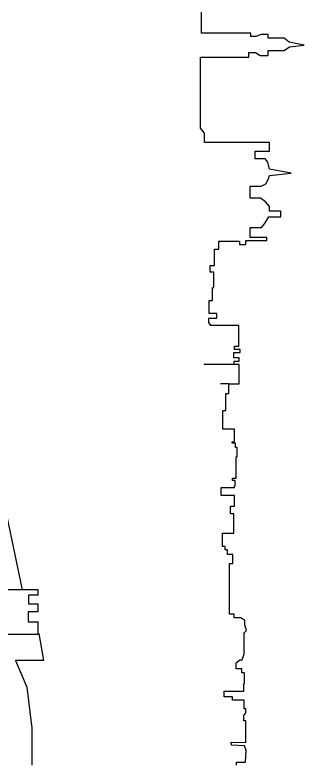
# Model space of a CAD drawing. Header units: millimetres. Extents: x 0 to 100, y 1 to 179.
# Drawn here: x 77.3 to 100.3, y 0.6 to 60.2 of the extents above; entities that cross this region are included whole.
import ezdxf

# ---------------------------------------------------------------- set-up
doc = ezdxf.new("R2010")
doc.units = ezdxf.units.MM
doc.layers.get('0').update_dxf_attribs({"color": 10})

msp = doc.modelspace()

# ---------------------------------------------------------------- linework, layer by layer
for points in [[(38.518, 178.697), (68.318, 59.866), (77.849, 14.54)], [(94.912, 0.621), (94.912, 0.836), (95.613, 0.836), (95.678, 1.784), (95.535, 2.148), (94.496, 2.187), (94.483, 2.434), (95.639, 2.421), (95.639, 4.136), (95.483, 4.136), (95.483, 4.552), (95.652, 4.773), (95.652, 5.085), (95.522, 5.085), (95.522, 5.786), (94.574, 5.786), (94.574, 6.033), (93.925, 6.033), (93.925, 6.501), (95.47, 6.501), (95.47, 7.099), (95.548, 7.099), (95.548, 7.943), (95.327, 7.943), (95.327, 8.255), (94.86, 8.255), (94.86, 8.736), (95.158, 8.97), (95.353, 8.97), (95.522, 9.463), (95.522, 10.035), (95.522, 10.295), (95.522, 10.438), (95.522, 11.113), (95.704, 11.308), (95.561, 11.763), (95.561, 12.101), (95.249, 12.322), (94.717, 12.322), (94.717, 12.595), (94.34, 12.595), (94.34, 16.622), (94.613, 16.622), (94.613, 17.337), (94.185, 17.337), (94.185, 17.714), (94.003, 17.714), (94.003, 17.974), (93.795, 17.974), (93.795, 18.675), (93.795, 19.052), (94.678, 19.052), (94.678, 20.585), (94.434, 20.585), (94.434, 21.179), (94.739, 21.179), (94.739, 22.043), (93.685, 22.043), (93.685, 22.669), (94.747, 22.669), (94.747, 22.817), (94.804, 22.817), (94.804, 23.221), (94.591, 23.221), (94.591, 23.427), (94.879, 23.427), (94.879, 25.098), (94.961, 25.098), (94.961, 25.839), (94.813, 25.839), (94.813, 26.193), (94.558, 26.193), (94.558, 26.309), (94.747, 26.309), (94.747, 27.313), (93.825, 27.313), (93.825, 28.801), (94.048, 28.801), (94.048, 30.153), (94.3, 30.153), (94.3, 30.923), (95.122, 30.923), (95.122, 32.448), (94.711, 32.448), (94.711, 32.7), (95.122, 32.7), (95.122, 32.978), (94.698, 32.978), (94.698, 33.403), (95.201, 33.403), (95.201, 33.628), (94.737, 33.628), (94.737, 33.907), (95.095, 33.907), (95.095, 35.538), (94.406, 35.538), (93.372, 35.538), (92.869, 35.538), (92.71, 35.79), (92.71, 36.122), (93.333, 36.122), (93.333, 36.506), (92.723, 36.506), (92.723, 37.541), (92.979, 37.541), (92.979, 38.554), (93.1, 38.554), (93.1, 39.411), (93.1, 39.773), (92.805, 39.773), (92.805, 40.309), (93.14, 40.309), (93.14, 41.086), (93.14, 41.609), (93.502, 41.609), (93.502, 42.252), (95.149, 42.252), (95.149, 41.984), (95.631, 41.984), (95.631, 42.306), (97.318, 42.306), (97.318, 42.534), (95.992, 42.534), (95.992, 43.19), (95.992, 43.338), (96.702, 43.338), (96.89, 43.338), (97.131, 43.619), (97.318, 43.927), (97.466, 44.182), (98.416, 44.182), (98.416, 44.637), (97.519, 44.637), (97.519, 44.999), (97.198, 45.374), (96.809, 45.656), (95.992, 45.656), (95.992, 46.607), (96.875, 46.607), (97.245, 46.817), (97.438, 47.195), (97.531, 47.464), (99.253, 47.649), (97.523, 47.968), (97.38, 48.515), (97.187, 48.792), (96.675, 48.792), (96.381, 48.792), (96.381, 49.414), (97.523, 49.414), (97.523, 50.086), (92.342, 50.086), (92.342, 50.464), (92.342, 50.83), (92.041, 51.217), (92.041, 56.874), (95.889, 56.874), (95.889, 57.24), (96.405, 57.24), (96.773, 57.016), (97.425, 57.016), (97.425, 57.388), (98.685, 57.388), (99.111, 57.694), (100.271, 57.814), (99.096, 58.07), (98.704, 58.385), (97.427, 58.385), (97.427, 58.666), (96.865, 58.666), (96.447, 58.504), (96.03, 58.504), (96.03, 58.786), (92.124, 58.786), (92.124, 60.442)], [(94.711, 32.448), (92.3, 32.448)], [(94.3, 30.923), (93.62, 30.923)], [(79.121, 14.115), (79.121, 14.54), (71.658, 14.54)], [(79.121, 14.115), (78.342, 14.115), (78.342, 13.433), (79.121, 13.433)], [(79.121, 12.78), (79.121, 13.433)], [(79.121, 12.78), (78.321, 12.78), (78.321, 12.01), (79.121, 12.01)], [(70.731, 11.025), (79.121, 11.025), (79.121, 12.01)], [(79.17, 11.074), (79.533, 8.938), (77.33, 8.938), (78.217, 6.795), (78.615, 3.55), (78.615, 0.621)]]:
    msp.add_lwpolyline(points)

doc.saveas('drawing.dxf')
